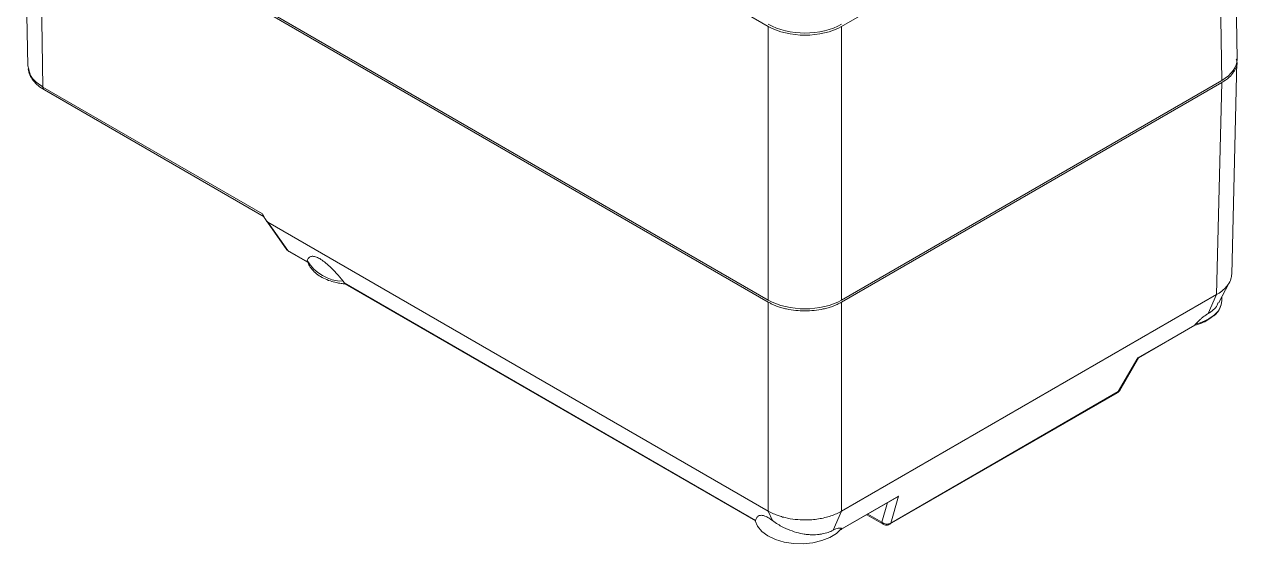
# Model space of a CAD drawing. Header units: millimetres. Extents: x 28 to 240, y 73 to 178.
# Drawn here: x 182.16 to 228.93, y 72.87 to 92.88 of the extents above; entities that cross this region are included whole.
import ezdxf

# ---------------------------------------------------------------- set-up
doc = ezdxf.new("R2010")
doc.units = ezdxf.units.MM

msp = doc.modelspace()

# ---------------------------------------------------------------- linework, layer by layer
at = {"color": 7, "linetype": 'Continuous', "lineweight": 15}
for p, q in [((210.832, 92.799), (182.851, 108.952)), ((228.9, 91.542), (228.742, 101.993)), ((228.156, 101.167), (213.661, 92.799)), ((228.156, 101.167), (228.314, 90.715)), ((182.155, 99.209), (182.291, 91.277)), ((182.739, 98.473), (210.832, 82.256)), ((210.832, 82.175), (182.741, 98.392)), ((182.741, 98.392), (182.877, 90.461)), ((210.832, 82.256), (210.832, 92.799)), ((213.661, 92.799), (213.661, 82.256)), ((182.291, 91.277), (182.333, 91.157)), ((228.7, 83.244), (228.898, 91.442)), ((182.877, 90.461), (191.336, 85.577)), ((182.929, 90.349), (191.396, 85.461)), ((213.661, 82.256), (228.314, 90.715)), ((213.661, 82.175), (228.312, 90.633)), ((228.312, 90.633), (228.115, 82.468)), ((191.464, 85.342), (192.278, 84.195)), ((191.544, 85.259), (210.832, 74.124)), ((191.544, 85.259), (192.318, 84.168)), ((192.318, 84.168), (193.075, 83.731)), ((192.356, 84.124), (193.092, 83.699)), ((193.069, 83.754), (193.075, 83.74)), ((194.488, 82.915), (210.341, 73.764)), ((194.513, 82.879), (210.334, 73.746)), ((228.184, 82.137), (228.601, 82.922)), ((213.661, 74.124), (228.115, 82.468)), ((227.782, 81.732), (228.115, 82.468)), ((228.315, 82.243), (228.315, 82.385)), ((210.832, 74.124), (210.832, 82.175)), ((213.661, 74.124), (213.661, 82.175)), ((225.08, 80.028), (227.27, 81.292)), ((225.103, 80.032), (227.268, 81.282)), ((224.325, 78.727), (225.08, 80.028)), ((224.378, 78.774), (225.115, 80.044)), ((225.08, 80.028), (225.1, 80.037)), ((215.511, 73.617), (224.289, 78.684)), ((215.55, 73.661), (224.325, 78.727)), ((213.634, 73.412), (215.799, 74.661)), ((213.663, 73.437), (215.854, 74.702)), ((215.432, 74.449), (215.212, 73.698)), ((215.854, 74.702), (215.55, 73.661)), ((215.854, 74.702), (215.797, 74.665)), ((210.998, 73.757), (210.832, 74.124)), ((213.661, 74.124), (213.328, 73.388)), ((214.626, 73.984), (215.262, 73.617)), ((215.212, 73.698), (214.671, 74.01))]:
    msp.add_line(p, q, dxfattribs=at)
at = {"color": 7, "linetype": 'Continuous', "lineweight": 15, "flags": 128}
msp.add_lwpolyline([(210.333, 73.749), (210.42, 73.537), (210.584, 73.342), (210.816, 73.171), (211.106, 73.032), (211.44, 72.932), (211.804, 72.877), (212.18, 72.867), (212.551, 72.904), (212.899, 72.986), (213.21, 73.109), (213.467, 73.267), (213.66, 73.454)], dxfattribs=at)
at = {"color": 7, "linetype": 'Continuous', "lineweight": 15}
for centre, radius, start, end in [((183.001, 90.45), 0.124, 175.188, 234.5761), ((194.438, 84.571), 1.585, 209.829, 270.1764), ((227.545, 82.286), 0.772, 304.0468, 356.8516), ((226.874, 83.105), 1.829, 283.3321, 307.0991), ((224.278, 78.834), 0.117, 293.9139, 329.2204)]:
    msp.add_arc(centre, radius, start, end, dxfattribs=at)
for centre, ratio, start_param, end_param in [((212.247, 93.697), 0.5774, 3.927088, 5.49769), ((212.247, 93.615), 0.577332, 3.927029, 5.497749), ((226.9, 91.531), 0.577244, 5.497825, 6.29191), ((212.247, 83.072), 0.577332, 3.927029, 5.497749)]:
    msp.add_ellipse(centre, major_axis=(2, 0), ratio=ratio, start_param=start_param, end_param=end_param, dxfattribs=at)
for points, knots in [([(228.312, 90.633), (228.414, 90.699), (228.604, 90.821), (228.819, 91.096), (228.942, 91.342), (228.882, 91.506), (228.871, 91.534)], [0, 0, 0, 0, 0.264504, 0.494055, 0.913375, 1, 1, 1, 1]), ([(182.302, 91.159), (182.32, 91.082), (182.356, 90.928), (182.493, 90.71), (182.68, 90.51), (182.846, 90.402), (182.929, 90.349)], [0, 0, 0, 0, 0.252634, 0.504265, 0.753796, 1, 1, 1, 1]), ([(182.333, 91.157), (182.355, 91.046), (182.409, 90.783), (182.706, 90.579), (182.877, 90.461)], [0, 0, 0, 0, 0.421785, 1, 1, 1, 1]), ([(191.544, 85.259), (191.536, 85.264), (191.519, 85.275), (191.496, 85.3), (191.471, 85.331), (191.443, 85.372), (191.409, 85.428), (191.372, 85.499), (191.348, 85.551), (191.336, 85.577)], [0, 0, 0, 0, 0.088195, 0.179554, 0.277317, 0.392991, 0.557249, 0.776162, 1, 1, 1, 1]), ([(192.278, 84.196), (192.279, 84.195), (192.283, 84.18), (192.301, 84.174), (192.318, 84.168)], [0, 0, 0, 0, 0.037914, 1, 1, 1, 1]), ([(192.318, 84.168), (192.326, 84.154), (192.336, 84.135), (192.353, 84.128), (192.358, 84.126)], [0, 0, 0, 0, 0.7499089, 1, 1, 1, 1]), ([(193.064, 83.783), (193.062, 83.776), (193.06, 83.764), (193.07, 83.742), (193.075, 83.731)], [0, 0, 0, 0, 0.5273851, 1, 1, 1, 1]), ([(193.064, 83.783), (193.071, 83.801), (193.086, 83.837), (193.116, 83.879), (193.153, 83.911), (193.196, 83.932), (193.263, 83.946), (193.369, 83.935), (193.539, 83.86), (193.737, 83.723), (193.959, 83.528), (194.203, 83.276), (194.359, 83.089), (194.443, 82.987)], [0, 0, 0, 0, 0.068009, 0.131427, 0.190562, 0.24579, 0.297577, 0.404084, 0.500209, 0.596144, 0.702843, 0.838513, 1, 1, 1, 1]), ([(193.075, 83.74), (193.095, 83.684), (193.141, 83.557), (193.28, 83.384), (193.464, 83.225), (193.691, 83.091), (193.931, 82.993), (194.163, 82.929), (194.356, 82.891), (194.476, 82.88), (194.53, 82.875)], [0, 0, 0, 0, 0.115511, 0.265518, 0.41338, 0.553988, 0.708982, 0.825383, 0.920631, 1, 1, 1, 1]), ([(228.115, 82.468), (228.146, 82.487), (228.258, 82.553), (228.412, 82.676), (228.571, 82.857), (228.677, 83.053), (228.691, 83.199), (228.698, 83.265)], [0, 0, 0, 0, 0.089144, 0.312943, 0.509392, 0.776516, 1, 1, 1, 1]), ([(194.488, 82.915), (194.486, 82.922), (194.48, 82.935), (194.465, 82.96), (194.451, 82.978), (194.443, 82.987)], [0, 0, 0, 0, 0.3109052, 0.6408635, 1, 1, 1, 1]), ([(194.488, 82.915), (194.492, 82.905), (194.499, 82.888), (194.51, 82.883), (194.515, 82.881)], [0, 0, 0, 0, 0.613885, 1, 1, 1, 1]), ([(210.832, 82.175), (210.87, 82.155), (210.943, 82.114), (211.062, 82.059), (211.198, 82.005), (211.356, 81.955), (211.589, 81.898), (211.886, 81.85), (212.246, 81.831), (212.607, 81.85), (212.904, 81.898), (213.137, 81.955), (213.317, 82.012), (213.494, 82.085), (213.604, 82.145), (213.661, 82.175)], [0, 0, 0, 0, 0.049444, 0.09758, 0.144682, 0.206455, 0.270169, 0.385967, 0.500021, 0.61391, 0.729873, 0.793429, 0.85536, 0.926277, 1, 1, 1, 1]), ([(228.165, 82.145), (228.155, 82.114), (228.098, 81.94), (227.924, 81.825), (227.782, 81.732)], [0, 0, 0, 0, 0.180983, 1, 1, 1, 1]), ([(227.96, 81.616), (227.977, 81.627), (228.115, 81.714), (228.264, 81.931), (228.298, 82.139), (228.315, 82.243)], [0, 0, 0, 0, 0.067848, 0.533319, 1, 1, 1, 1]), ([(227.217, 81.265), (227.373, 81.311), (227.663, 81.395), (227.866, 81.546), (227.96, 81.616)], [0, 0, 0, 0, 0.5376843, 1, 1, 1, 1]), ([(227.295, 81.325), (227.323, 81.353), (227.377, 81.407), (227.458, 81.483), (227.552, 81.566), (227.662, 81.655), (227.742, 81.706), (227.782, 81.732)], [0, 0, 0, 0, 0.180407, 0.347834, 0.503786, 0.754214, 1, 1, 1, 1]), ([(227.295, 81.325), (227.289, 81.319), (227.278, 81.307), (227.272, 81.297), (227.27, 81.292)], [0, 0, 0, 0, 0.559639, 1, 1, 1, 1]), ([(224.285, 78.686), (224.292, 78.689), (224.321, 78.701), (224.354, 78.733), (224.37, 78.766), (224.375, 78.776)], [0, 0, 0, 0, 0.167576, 0.723728, 1, 1, 1, 1]), ([(224.286, 78.685), (224.29, 78.687), (224.308, 78.694), (224.318, 78.713), (224.325, 78.727)], [0, 0, 0, 0, 0.2500911, 1, 1, 1, 1]), ([(210.341, 73.764), (210.347, 73.784), (210.359, 73.824), (210.386, 73.873), (210.419, 73.912), (210.458, 73.94), (210.505, 73.957), (210.565, 73.964), (210.645, 73.954), (210.751, 73.915), (210.87, 73.85), (210.955, 73.789), (210.998, 73.757)], [0, 0, 0, 0, 0.113172, 0.218813, 0.317368, 0.409385, 0.495539, 0.576651, 0.690528, 0.795139, 0.896196, 1, 1, 1, 1]), ([(210.832, 74.124), (210.865, 74.106), (210.959, 74.053), (211.113, 73.985), (211.299, 73.92), (211.541, 73.853), (211.859, 73.797), (212.209, 73.778), (212.508, 73.789), (212.765, 73.819), (213.014, 73.868), (213.249, 73.936), (213.468, 74.02), (213.597, 74.089), (213.661, 74.124)], [0, 0, 0, 0, 0.042938, 0.124961, 0.184087, 0.24994, 0.38056, 0.499752, 0.583125, 0.666499, 0.749873, 0.833247, 0.916623, 1, 1, 1, 1]), ([(210.341, 73.764), (210.34, 73.76), (210.337, 73.753), (210.335, 73.75), (210.333, 73.749)], [0, 0, 0, 0, 0.482129, 1, 1, 1, 1]), ([(213.328, 73.388), (213.298, 73.372), (213.238, 73.341), (213.138, 73.301), (213.03, 73.268), (212.914, 73.242), (212.79, 73.223), (212.657, 73.213), (212.518, 73.211), (212.372, 73.219), (212.172, 73.243), (211.903, 73.301), (211.625, 73.398), (211.387, 73.509), (211.189, 73.619), (211.064, 73.71), (210.998, 73.757)], [0, 0, 0, 0, 0.047861, 0.097089, 0.1477195, 0.1997854, 0.2533168, 0.3083414, 0.3648848, 0.4229703, 0.4826198, 0.6016999, 0.7387677, 0.8164091, 0.9034873, 1, 1, 1, 1]), ([(213.66, 73.454), (213.647, 73.458), (213.621, 73.466), (213.576, 73.47), (213.517, 73.465), (213.438, 73.444), (213.364, 73.406), (213.328, 73.388)], [0, 0, 0, 0, 0.181935, 0.349479, 0.50383, 0.75523, 1, 1, 1, 1]), ([(213.618, 73.411), (213.625, 73.412), (213.639, 73.413), (213.654, 73.423), (213.66, 73.433), (213.663, 73.437)], [0, 0, 0, 0, 0.34885, 0.701213, 1, 1, 1, 1]), ([(213.66, 73.454), (213.663, 73.452), (213.668, 73.45), (213.665, 73.441), (213.663, 73.437)], [0, 0, 0, 0, 0.552302, 1, 1, 1, 1]), ([(215.212, 73.698), (215.256, 73.657), (215.317, 73.629), (215.441, 73.616), (215.503, 73.63), (215.55, 73.661)], [0, 0, 0, 0, 0.5, 0.5, 1, 1, 1, 1]), ([(215.273, 73.611), (215.299, 73.601), (215.348, 73.581), (215.434, 73.582), (215.484, 73.605), (215.511, 73.618)], [0, 0, 0, 0, 0.335923, 0.64639, 1, 1, 1, 1]), ([(215.55, 73.661), (215.542, 73.647), (215.532, 73.628), (215.515, 73.621), (215.51, 73.619)], [0, 0, 0, 0, 0.74817, 1, 1, 1, 1])]:
    msp.add_open_spline(points, degree=3, knots=knots, dxfattribs=at)
msp.add_open_spline([(215.212, 73.698), (215.22, 73.655), (215.241, 73.624), (215.273, 73.612)], degree=3, dxfattribs=at)

doc.saveas('drawing.dxf')
